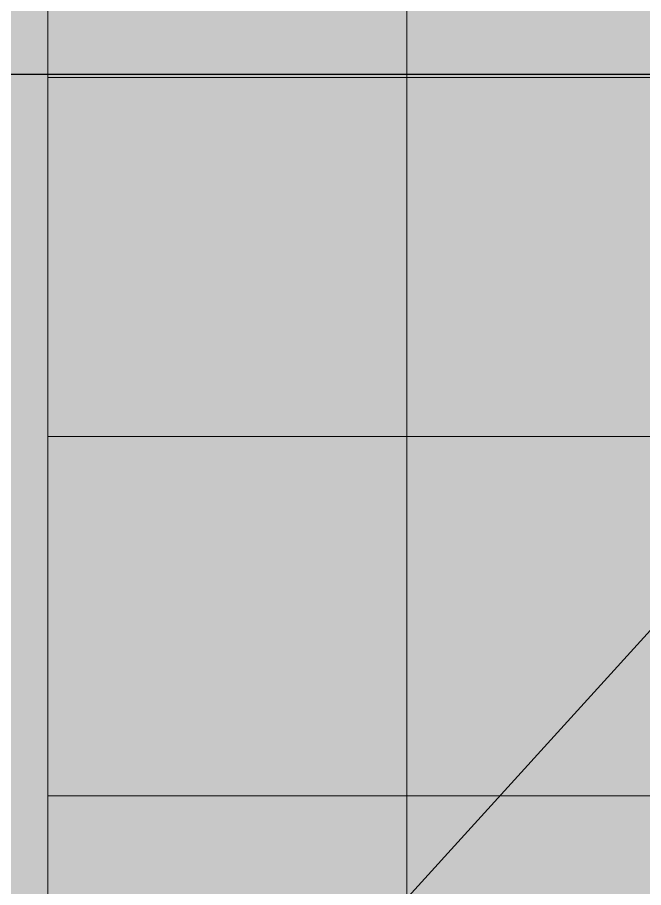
# Model space of a CAD drawing. Header units: millimetres. Extents: x -42064 to 85793, y -29289 to 164708.
# Drawn here: x -339 to 6636, y 26978 to 36668 of the extents above; entities that cross this region are included whole.
import ezdxf

# ---------------------------------------------------------------- set-up
doc = ezdxf.new("R2010")
doc.units = ezdxf.units.MM
doc.layers.add('1', color=7, linetype='Continuous')
doc.layers.add('Техника. Кран MLC650 VPC', color=250, linetype='Continuous', true_color=0x333333)

# ---------------------------------------------------------------- blocks, each defined once
blk = doc.blocks.new('*U326')
at = {"color": 0, "linetype": 'ByBlock', "lineweight": -2, "transparency": 16777216}
blk.add_line((10238.7, 33728.3), (-9851.1, 11618.4), dxfattribs=at)

msp = doc.modelspace()

# ---------------------------------------------------------------- hatches: boundary and pattern name
at = {"layer": '1', "lineweight": 35, "true_color": 0xfff1c8, "transparency": 33554687}
h = msp.add_hatch(color=254, dxfattribs=at)
h.dxf.hatch_style = 1
h.paths.add_polyline_path([(85793.1, -29289.4), (-42063.7, -29289.4), (-42063.7, 164708.4), (85793.1, 164708.4)])

# ---------------------------------------------------------------- linework, layer by layer
at = {"layer": '1', "color": 9, "linetype": 'Continuous', "lineweight": 5, "true_color": 0xbababa, "transparency": 16777216}
for p, q in [((0, 148000), (0, -500)), ((4000, 148000), (4000, -500)), ((80500, 36000), (0, 36000)), ((80500, 32000), (0, 32000)), ((80500, 28000), (0, 28000))]:
    msp.add_line(p, q, dxfattribs=at)
at = {"layer": '1', "color": 251, "linetype": 'ByBlock', "lineweight": -2, "transparency": 16777216}
msp.add_lwpolyline([(-11422.9, -2243.3), (17285, -2243.3), (17285, 36033.9), (-11422.9, 36033.9)], close=True, dxfattribs=at)

# ---------------------------------------------------------------- next in the draw order: block references
at = {"layer": 'Техника. Кран MLC650 VPC', "transparency": 16777216}
msp.add_blockref('*U326', (0, 0), dxfattribs=at)

doc.saveas('drawing.dxf')
